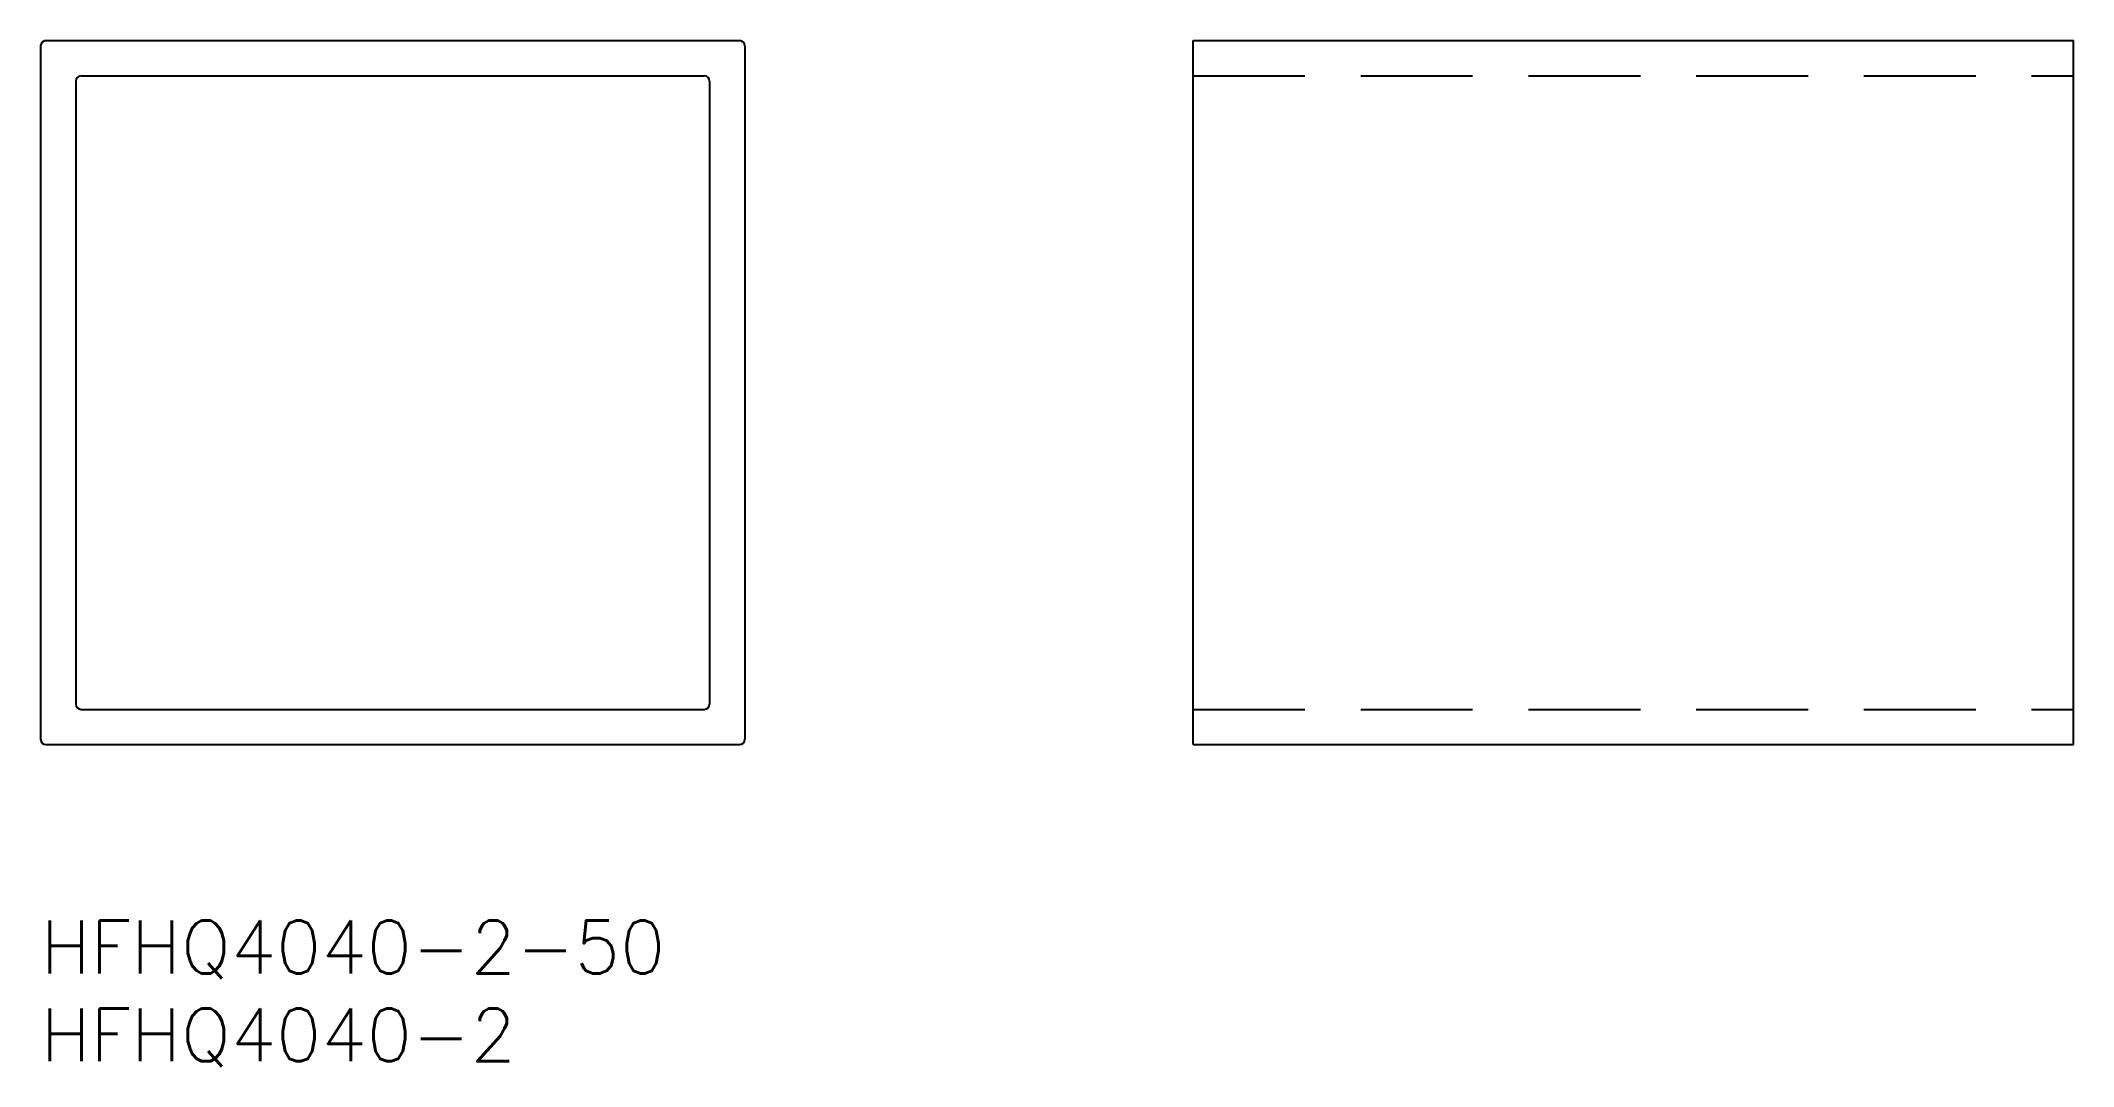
# Model space of a CAD drawing. Extents: x 0 to 115, y -8 to 50.
import ezdxf

# ---------------------------------------------------------------- set-up
doc = ezdxf.new("R2010")
doc.units = 0
doc.header["$LTSCALE"] = 0.5
doc.linetypes.add('DASHED', pattern=[19.05, 12.7, -6.35])
for name, color, linetype in [('MSM_CONTINUOUS', 7, 'CONTINUOUS'), ('MSM_DASHED', 4, 'DASHED'), ('MSM_PART_NUMBER', 7, 'CONTINUOUS')]:
    doc.layers.add(name, color=color, linetype=linetype)
doc.styles.get("Standard").update_dxf_attribs({"font": 'txt.shx', "height": 3, "bigfont": 'bigfont.shx'})

# ---------------------------------------------------------------- blocks, each defined once
blk = doc.blocks.new('*U2')
at = {"layer": 'MSM_PART_NUMBER'}
blk.add_text('HFHQ4040-2-50', height=3, dxfattribs=at).set_placement((0, -3))
blk = doc.blocks.new('*U3')
at = {"layer": 'MSM_PART_NUMBER'}
blk.add_text('HFHQ4040-2', height=3, dxfattribs=at).set_placement((0, -8))

msp = doc.modelspace()

# ---------------------------------------------------------------- linework, layer by layer
at = {"layer": 'MSM_CONTINUOUS'}
for p, q in [((0, 49.7), (0, 10.3)), ((0.3, 50), (39.7, 50)), ((40, 49.7), (40, 10.3)), ((65.47, 50), (115.47, 50)), ((65.47, 10), (65.47, 50)), ((115.47, 10), (115.47, 50)), ((2, 47.7), (2, 12.3)), ((2.3, 48), (37.7, 48)), ((38, 47.7), (38, 12.3)), ((2.3, 12), (37.7, 12)), ((0.3, 10), (39.7, 10)), ((65.47, 10), (115.47, 10))]:
    msp.add_line(p, q, dxfattribs=at)
for centre, start, end in [((0.3, 49.7), 90, 180), ((39.7, 49.7), 0, 90), ((2.3, 47.7), 90, 180), ((37.7, 47.7), 0, 90), ((2.3, 12.3), 180, 270), ((37.7, 12.3), 270, 0), ((0.3, 10.3), 180, 270), ((39.7, 10.3), 270, 0)]:
    msp.add_arc(centre, 0.3, start, end, dxfattribs=at)
at = {"layer": 'MSM_DASHED'}
for p, q in [((65.47, 48), (115.47, 48)), ((65.47, 12), (115.47, 12))]:
    msp.add_line(p, q, dxfattribs=at)

# ---------------------------------------------------------------- block references
at = {"layer": 'MSM_CONTINUOUS'}
for name in ['*U2', '*U3']:
    msp.add_blockref(name, (0, 0), dxfattribs=at)

doc.saveas('drawing.dxf')
